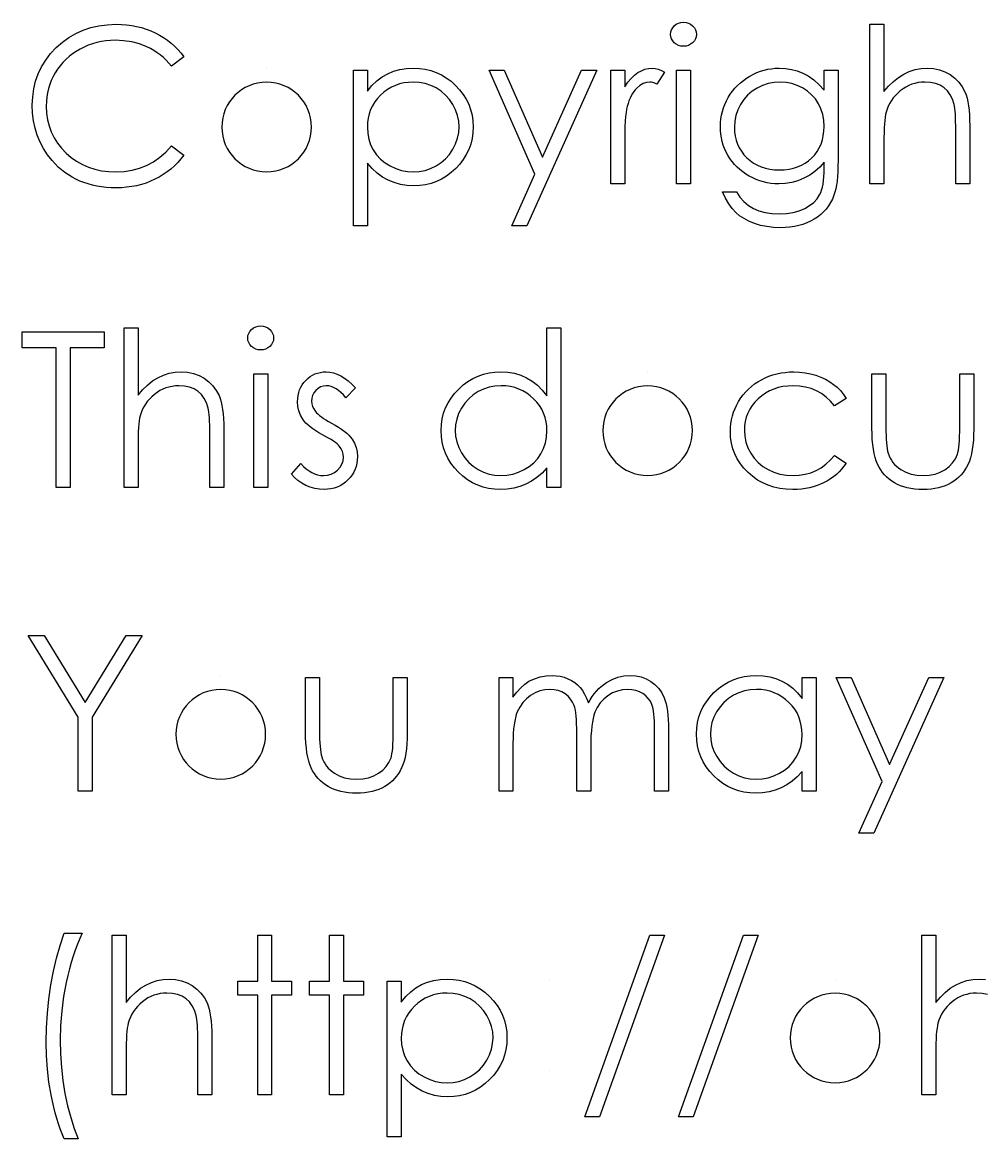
# Model space of a CAD drawing. Header units: millimetres. Extents: x 25 to 318, y 0 to 139.
# Drawn here: x 24.8 to 46.45, y 113.87 to 138.99 of the extents above; entities that cross this region are included whole.
import ezdxf

# ---------------------------------------------------------------- set-up
doc = ezdxf.new("R2010")
doc.units = ezdxf.units.MM

msp = doc.modelspace()

# ---------------------------------------------------------------- linework, layer by layer
at = {"color": 7, "linetype": 'Continuous'}
for p, q in [((30.296, 137.959), (30.296, 137.959)), ((38.867, 131.125), (38.867, 131.125)), ((29.264, 124.292), (29.264, 124.292)), ((36.667, 117.459), (36.667, 117.459)), ((43.085, 117.459), (43.085, 117.459)), ((36.667, 115.395), (36.667, 115.395))]:
    msp.add_line(p, q, dxfattribs=at)
at = {"color": 7, "linetype": 'Continuous', "flags": 128}
for points in [[(28.433, 138.214), (28.158, 138.004), (28.158, 138.004), (28.098, 138.073), (28.036, 138.138), (27.971, 138.199), (27.903, 138.256), (27.831, 138.308), (27.758, 138.356), (27.681, 138.399), (27.601, 138.438), (27.434, 138.504), (27.259, 138.55), (27.077, 138.578), (26.886, 138.587), (26.886, 138.587), (26.781, 138.584), (26.677, 138.574), (26.576, 138.559), (26.477, 138.537), (26.379, 138.509), (26.283, 138.476), (26.19, 138.435), (26.098, 138.389), (26.01, 138.337), (25.927, 138.281), (25.849, 138.22), (25.776, 138.156), (25.708, 138.087), (25.646, 138.014), (25.588, 137.936), (25.536, 137.855), (25.489, 137.77), (25.449, 137.683), (25.415, 137.593), (25.387, 137.5), (25.365, 137.404), (25.349, 137.307), (25.34, 137.206), (25.337, 137.103), (25.337, 137.103), (25.344, 136.948), (25.365, 136.8), (25.399, 136.658), (25.448, 136.524), (25.511, 136.395), (25.588, 136.273), (25.678, 136.157), (25.783, 136.048), (25.898, 135.949), (26.02, 135.863), (26.15, 135.791), (26.287, 135.731), (26.431, 135.685), (26.583, 135.652), (26.742, 135.632), (26.908, 135.625), (26.908, 135.625), (27.091, 135.635), (27.266, 135.662), (27.434, 135.707), (27.594, 135.771), (27.747, 135.853), (27.892, 135.954), (28.028, 136.072), (28.158, 136.209), (28.158, 136.209), (28.433, 136.001), (28.433, 136.001), (28.366, 135.916), (28.294, 135.835), (28.219, 135.76), (28.14, 135.69), (28.056, 135.624), (27.969, 135.564), (27.877, 135.508), (27.782, 135.458), (27.683, 135.413), (27.581, 135.374), (27.477, 135.342), (27.369, 135.314), (27.259, 135.293), (27.145, 135.278), (27.029, 135.269), (26.91, 135.266), (26.91, 135.266), (26.797, 135.269), (26.687, 135.276), (26.581, 135.288), (26.477, 135.305), (26.376, 135.326), (26.278, 135.353), (26.184, 135.384), (26.092, 135.419), (26.003, 135.46), (25.917, 135.506), (25.835, 135.556), (25.755, 135.611), (25.678, 135.67), (25.605, 135.735), (25.534, 135.804), (25.466, 135.879), (25.466, 135.879), (25.363, 136.011), (25.272, 136.151), (25.196, 136.296), (25.133, 136.449), (25.085, 136.608), (25.051, 136.775), (25.03, 136.947), (25.023, 137.127), (25.023, 137.127), (25.031, 137.315), (25.056, 137.496), (25.098, 137.669), (25.157, 137.835), (25.232, 137.992), (25.325, 138.143), (25.434, 138.286), (25.56, 138.421), (25.699, 138.544), (25.845, 138.651), (26.001, 138.741), (26.165, 138.815), (26.337, 138.872), (26.518, 138.913), (26.708, 138.938), (26.906, 138.946), (26.906, 138.946), (27.026, 138.943), (27.144, 138.934), (27.259, 138.919), (27.37, 138.898), (27.479, 138.871), (27.585, 138.837), (27.688, 138.798), (27.787, 138.753), (27.883, 138.703), (27.975, 138.647), (28.063, 138.587), (28.145, 138.523), (28.224, 138.452), (28.298, 138.378), (28.368, 138.298), (28.433, 138.214)], [(39.672, 138.991), (39.73, 138.986), (39.784, 138.971), (39.834, 138.946), (39.879, 138.912), (39.917, 138.87), (39.943, 138.824), (39.959, 138.774), (39.965, 138.72), (39.965, 138.72), (39.959, 138.668), (39.943, 138.619), (39.917, 138.573), (39.879, 138.532), (39.834, 138.497), (39.784, 138.472), (39.73, 138.457), (39.672, 138.452), (39.672, 138.452), (39.614, 138.457), (39.562, 138.472), (39.512, 138.497), (39.467, 138.532), (39.43, 138.573), (39.403, 138.619), (39.387, 138.668), (39.382, 138.72), (39.382, 138.72), (39.387, 138.774), (39.403, 138.824), (39.43, 138.87), (39.467, 138.912), (39.512, 138.946), (39.562, 138.971), (39.614, 138.986), (39.672, 138.991)], [(43.869, 138.946), (44.183, 138.946), (44.183, 138.946), (44.183, 137.431), (44.183, 137.431), (44.287, 137.555), (44.396, 137.662), (44.51, 137.753), (44.629, 137.827), (44.753, 137.884), (44.883, 137.926), (45.017, 137.95), (45.156, 137.959), (45.156, 137.959), (45.298, 137.95), (45.431, 137.923), (45.556, 137.877), (45.672, 137.814), (45.777, 137.736), (45.868, 137.645), (45.944, 137.542), (46.005, 137.426), (46.03, 137.361), (46.052, 137.286), (46.07, 137.204), (46.086, 137.113), (46.097, 137.013), (46.105, 136.905), (46.111, 136.788), (46.112, 136.662), (46.112, 136.662), (46.112, 135.356), (46.112, 135.356), (45.798, 135.356), (45.798, 135.356), (45.798, 136.559), (45.798, 136.559), (45.798, 136.664), (45.796, 136.759), (45.793, 136.845), (45.789, 136.923), (45.784, 136.991), (45.778, 137.05), (45.77, 137.101), (45.762, 137.141), (45.762, 137.141), (45.724, 137.259), (45.673, 137.361), (45.61, 137.448), (45.534, 137.518), (45.445, 137.574), (45.343, 137.613), (45.228, 137.637), (45.101, 137.645), (45.101, 137.645), (45.025, 137.642), (44.951, 137.633), (44.879, 137.617), (44.81, 137.596), (44.742, 137.568), (44.677, 137.535), (44.613, 137.495), (44.551, 137.45), (44.493, 137.399), (44.44, 137.347), (44.393, 137.291), (44.35, 137.232), (44.313, 137.17), (44.28, 137.106), (44.253, 137.038), (44.231, 136.967), (44.231, 136.967), (44.22, 136.916), (44.21, 136.855), (44.202, 136.784), (44.195, 136.703), (44.19, 136.613), (44.186, 136.512), (44.184, 136.402), (44.183, 136.281), (44.183, 136.281), (44.183, 135.356), (44.183, 135.356), (43.869, 135.356), (43.869, 135.356), (43.869, 138.946)], [(32.247, 137.914), (32.561, 137.914), (32.561, 137.914), (32.561, 137.441), (32.561, 137.441), (32.664, 137.567), (32.774, 137.674), (32.892, 137.764), (33.018, 137.835), (33.151, 137.889), (33.291, 137.928), (33.439, 137.951), (33.595, 137.959), (33.595, 137.959), (33.731, 137.952), (33.862, 137.935), (33.989, 137.905), (34.11, 137.862), (34.226, 137.808), (34.337, 137.741), (34.444, 137.663), (34.545, 137.572), (34.637, 137.474), (34.717, 137.369), (34.785, 137.26), (34.84, 137.147), (34.884, 137.028), (34.915, 136.904), (34.933, 136.775), (34.939, 136.642), (34.939, 136.642), (34.933, 136.506), (34.915, 136.375), (34.885, 136.249), (34.842, 136.129), (34.786, 136.013), (34.719, 135.903), (34.64, 135.799), (34.548, 135.699), (34.448, 135.608), (34.343, 135.529), (34.232, 135.463), (34.117, 135.408), (33.996, 135.366), (33.871, 135.336), (33.74, 135.318), (33.604, 135.311), (33.604, 135.311), (33.452, 135.319), (33.306, 135.344), (33.166, 135.383), (33.032, 135.439), (32.905, 135.51), (32.784, 135.598), (32.67, 135.701), (32.561, 135.82), (32.561, 135.82), (32.561, 134.414), (32.561, 134.414), (32.247, 134.414), (32.247, 134.414), (32.247, 137.914)], [(38.035, 137.914), (38.35, 137.914), (38.35, 137.914), (38.35, 137.537), (38.35, 137.537), (38.421, 137.641), (38.495, 137.73), (38.57, 137.802), (38.647, 137.859), (38.726, 137.903), (38.807, 137.934), (38.889, 137.952), (38.974, 137.959), (38.974, 137.959), (39.039, 137.953), (39.106, 137.937), (39.175, 137.91), (39.247, 137.871), (39.247, 137.871), (39.075, 137.599), (39.075, 137.599), (39.029, 137.619), (38.987, 137.633), (38.948, 137.642), (38.914, 137.645), (38.914, 137.645), (38.839, 137.636), (38.765, 137.611), (38.692, 137.569), (38.621, 137.51), (38.587, 137.474), (38.554, 137.434), (38.525, 137.389), (38.497, 137.339), (38.471, 137.284), (38.447, 137.225), (38.425, 137.162), (38.406, 137.094), (38.406, 137.094), (38.392, 137.033), (38.381, 136.958), (38.371, 136.869), (38.364, 136.765), (38.357, 136.649), (38.353, 136.519), (38.35, 136.374), (38.35, 136.216), (38.35, 136.216), (38.35, 135.356), (38.35, 135.356), (38.035, 135.356), (38.035, 135.356), (38.035, 137.914)], [(42.837, 137.914), (43.151, 137.914), (43.151, 137.914), (43.151, 135.884), (43.151, 135.884), (43.149, 135.754), (43.145, 135.634), (43.138, 135.522), (43.128, 135.42), (43.114, 135.326), (43.098, 135.242), (43.079, 135.166), (43.058, 135.1), (43.058, 135.1), (43.023, 135.014), (42.982, 134.934), (42.936, 134.859), (42.883, 134.789), (42.824, 134.724), (42.76, 134.664), (42.69, 134.608), (42.614, 134.558), (42.533, 134.514), (42.448, 134.476), (42.359, 134.443), (42.266, 134.417), (42.169, 134.396), (42.068, 134.381), (41.963, 134.372), (41.854, 134.369), (41.854, 134.369), (41.696, 134.375), (41.546, 134.393), (41.404, 134.422), (41.27, 134.463), (41.146, 134.514), (41.035, 134.573), (40.936, 134.64), (40.848, 134.715), (40.768, 134.803), (40.692, 134.909), (40.618, 135.034), (40.548, 135.177), (40.548, 135.177), (40.862, 135.177), (40.862, 135.177), (40.942, 135.059), (41.032, 134.958), (41.133, 134.872), (41.245, 134.804), (41.369, 134.751), (41.507, 134.713), (41.658, 134.691), (41.824, 134.683), (41.824, 134.683), (41.988, 134.691), (42.139, 134.713), (42.277, 134.751), (42.401, 134.804), (42.51, 134.868), (42.603, 134.94), (42.678, 135.02), (42.736, 135.108), (42.76, 135.158), (42.781, 135.215), (42.797, 135.279), (42.812, 135.351), (42.823, 135.431), (42.83, 135.517), (42.835, 135.612), (42.837, 135.714), (42.837, 135.714), (42.837, 135.846), (42.837, 135.846), (42.739, 135.735), (42.631, 135.637), (42.512, 135.553), (42.383, 135.482), (42.247, 135.427), (42.107, 135.388), (41.963, 135.364), (41.815, 135.356), (41.815, 135.356), (41.727, 135.359), (41.641, 135.367), (41.556, 135.381), (41.472, 135.4), (41.39, 135.424), (41.31, 135.454), (41.23, 135.489), (41.152, 135.53), (41.077, 135.576), (41.006, 135.625), (40.94, 135.677), (40.877, 135.734), (40.82, 135.794), (40.766, 135.858), (40.717, 135.926), (40.672, 135.998), (40.633, 136.072), (40.599, 136.149), (40.569, 136.226), (40.545, 136.306), (40.527, 136.388), (40.514, 136.471), (40.506, 136.557), (40.503, 136.643), (40.503, 136.643), (40.506, 136.73), (40.515, 136.817), (40.528, 136.901), (40.548, 136.984), (40.572, 137.065), (40.602, 137.145), (40.638, 137.223), (40.679, 137.3), (40.726, 137.374), (40.776, 137.444), (40.831, 137.51), (40.89, 137.572), (40.953, 137.631), (41.02, 137.685), (41.092, 137.735), (41.167, 137.781), (41.246, 137.823), (41.325, 137.859), (41.406, 137.889), (41.487, 137.915), (41.57, 137.934), (41.654, 137.948), (41.739, 137.956), (41.824, 137.959), (41.824, 137.959), (41.965, 137.952), (42.101, 137.931), (42.232, 137.898), (42.359, 137.85), (42.481, 137.786), (42.603, 137.7), (42.72, 137.594), (42.837, 137.467), (42.837, 137.467), (42.837, 137.914)], [(35.298, 137.914), (35.637, 137.914), (35.637, 137.914), (36.503, 135.955), (36.503, 135.955), (37.382, 137.914), (37.382, 137.914), (37.721, 137.914), (37.721, 137.914), (36.151, 134.414), (36.151, 134.414), (35.812, 134.414), (35.812, 134.414), (36.332, 135.574), (36.332, 135.574), (35.298, 137.914)], [(39.516, 137.914), (39.83, 137.914), (39.83, 137.914), (39.83, 135.356), (39.83, 135.356), (39.516, 135.356), (39.516, 135.356), (39.516, 137.914)], [(33.592, 137.645), (33.485, 137.64), (33.383, 137.626), (33.285, 137.604), (33.191, 137.572), (33.101, 137.531), (33.016, 137.481), (32.935, 137.422), (32.858, 137.354), (32.789, 137.279), (32.729, 137.199), (32.678, 137.115), (32.635, 137.027), (32.603, 136.934), (32.58, 136.837), (32.566, 136.735), (32.561, 136.629), (32.561, 136.629), (32.57, 136.491), (32.594, 136.36), (32.635, 136.235), (32.694, 136.118), (32.767, 136.01), (32.856, 135.914), (32.958, 135.83), (33.074, 135.758), (33.2, 135.7), (33.329, 135.658), (33.461, 135.634), (33.597, 135.625), (33.597, 135.625), (33.73, 135.634), (33.859, 135.659), (33.984, 135.7), (34.105, 135.759), (34.218, 135.833), (34.319, 135.92), (34.407, 136.02), (34.484, 136.134), (34.545, 136.256), (34.59, 136.381), (34.616, 136.508), (34.625, 136.639), (34.625, 136.639), (34.617, 136.77), (34.59, 136.897), (34.547, 137.022), (34.485, 137.143), (34.409, 137.256), (34.321, 137.354), (34.221, 137.441), (34.108, 137.513), (33.987, 137.57), (33.861, 137.612), (33.729, 137.636), (33.592, 137.645)], [(41.85, 137.645), (41.712, 137.636), (41.58, 137.611), (41.453, 137.57), (41.33, 137.511), (41.216, 137.438), (41.116, 137.352), (41.029, 137.253), (40.954, 137.141), (40.894, 137.021), (40.852, 136.896), (40.826, 136.765), (40.818, 136.631), (40.818, 136.631), (40.822, 136.529), (40.835, 136.432), (40.857, 136.339), (40.888, 136.251), (40.928, 136.167), (40.976, 136.088), (41.033, 136.012), (41.099, 135.942), (41.172, 135.879), (41.251, 135.823), (41.335, 135.777), (41.423, 135.738), (41.517, 135.709), (41.617, 135.687), (41.721, 135.675), (41.831, 135.67), (41.831, 135.67), (41.941, 135.675), (42.047, 135.687), (42.146, 135.708), (42.24, 135.738), (42.328, 135.776), (42.411, 135.822), (42.489, 135.877), (42.561, 135.94), (42.625, 136.01), (42.681, 136.086), (42.729, 136.167), (42.768, 136.252), (42.798, 136.343), (42.819, 136.44), (42.833, 136.542), (42.837, 136.649), (42.837, 136.649), (42.829, 136.789), (42.805, 136.92), (42.765, 137.044), (42.71, 137.16), (42.64, 137.266), (42.556, 137.361), (42.46, 137.443), (42.35, 137.514), (42.232, 137.571), (42.109, 137.612), (41.981, 137.636), (41.85, 137.645)], [(30.159, 132.158), (30.217, 132.153), (30.271, 132.138), (30.321, 132.113), (30.366, 132.078), (30.404, 132.037), (30.43, 131.991), (30.447, 131.941), (30.452, 131.887), (30.452, 131.887), (30.447, 131.834), (30.43, 131.785), (30.404, 131.74), (30.366, 131.698), (30.321, 131.664), (30.271, 131.639), (30.217, 131.624), (30.159, 131.619), (30.159, 131.619), (30.102, 131.624), (30.049, 131.639), (29.999, 131.664), (29.954, 131.698), (29.917, 131.74), (29.891, 131.785), (29.874, 131.834), (29.869, 131.887), (29.869, 131.887), (29.874, 131.941), (29.891, 131.991), (29.917, 132.037), (29.954, 132.078), (29.999, 132.113), (30.049, 132.138), (30.102, 132.153), (30.159, 132.158)], [(24.798, 131.664), (24.798, 132.023), (24.798, 132.023), (26.638, 132.023), (26.638, 132.023), (26.638, 131.664), (26.638, 131.664), (25.875, 131.664), (25.875, 131.664), (25.875, 128.523), (25.875, 128.523), (25.561, 128.523), (25.561, 128.523), (25.561, 131.664), (25.561, 131.664), (24.798, 131.664)], [(27.087, 132.113), (27.401, 132.113), (27.401, 132.113), (27.401, 130.598), (27.401, 130.598), (27.505, 130.722), (27.614, 130.829), (27.728, 130.92), (27.847, 130.994), (27.971, 131.051), (28.101, 131.093), (28.234, 131.117), (28.374, 131.125), (28.374, 131.125), (28.516, 131.116), (28.649, 131.09), (28.774, 131.044), (28.89, 130.981), (28.995, 130.903), (29.086, 130.812), (29.162, 130.708), (29.223, 130.593), (29.248, 130.527), (29.27, 130.453), (29.288, 130.371), (29.304, 130.28), (29.315, 130.18), (29.323, 130.072), (29.329, 129.955), (29.33, 129.829), (29.33, 129.829), (29.33, 128.523), (29.33, 128.523), (29.016, 128.523), (29.016, 128.523), (29.016, 129.726), (29.016, 129.726), (29.016, 129.83), (29.014, 129.926), (29.011, 130.012), (29.007, 130.09), (29.002, 130.158), (28.996, 130.217), (28.988, 130.267), (28.98, 130.308), (28.98, 130.308), (28.942, 130.426), (28.891, 130.528), (28.828, 130.614), (28.752, 130.685), (28.663, 130.741), (28.561, 130.78), (28.446, 130.804), (28.319, 130.811), (28.319, 130.811), (28.243, 130.809), (28.169, 130.799), (28.097, 130.784), (28.028, 130.763), (27.96, 130.735), (27.894, 130.702), (27.831, 130.662), (27.769, 130.616), (27.711, 130.566), (27.658, 130.513), (27.61, 130.457), (27.568, 130.398), (27.531, 130.337), (27.498, 130.272), (27.471, 130.204), (27.449, 130.134), (27.449, 130.134), (27.438, 130.083), (27.428, 130.022), (27.42, 129.951), (27.413, 129.87), (27.408, 129.779), (27.404, 129.678), (27.402, 129.568), (27.401, 129.448), (27.401, 129.448), (27.401, 128.523), (27.401, 128.523), (27.087, 128.523), (27.087, 128.523), (27.087, 132.113)], [(36.914, 132.113), (36.914, 128.523), (36.914, 128.523), (36.6, 128.523), (36.6, 128.523), (36.6, 128.965), (36.6, 128.965), (36.491, 128.848), (36.377, 128.747), (36.255, 128.662), (36.127, 128.595), (35.993, 128.544), (35.854, 128.507), (35.707, 128.485), (35.555, 128.478), (35.555, 128.478), (35.42, 128.484), (35.289, 128.503), (35.164, 128.533), (35.043, 128.575), (34.928, 128.629), (34.817, 128.696), (34.712, 128.775), (34.612, 128.866), (34.52, 128.965), (34.441, 129.07), (34.374, 129.18), (34.319, 129.296), (34.276, 129.416), (34.246, 129.542), (34.228, 129.673), (34.221, 129.809), (34.221, 129.809), (34.228, 129.942), (34.246, 130.071), (34.277, 130.194), (34.32, 130.314), (34.376, 130.427), (34.443, 130.536), (34.523, 130.64), (34.615, 130.739), (34.716, 130.83), (34.823, 130.908), (34.934, 130.975), (35.05, 131.029), (35.171, 131.071), (35.298, 131.102), (35.429, 131.119), (35.565, 131.125), (35.565, 131.125), (35.721, 131.117), (35.87, 131.092), (36.011, 131.049), (36.144, 130.99), (36.269, 130.914), (36.388, 130.822), (36.497, 130.712), (36.6, 130.586), (36.6, 130.586), (36.6, 132.113), (36.6, 132.113), (36.914, 132.113)], [(30.003, 131.081), (30.318, 131.081), (30.318, 131.081), (30.318, 128.523), (30.318, 128.523), (30.003, 128.523), (30.003, 128.523), (30.003, 131.081)], [(32.292, 130.762), (32.079, 130.542), (32.079, 130.542), (32.023, 130.605), (31.967, 130.66), (31.91, 130.706), (31.856, 130.744), (31.8, 130.774), (31.746, 130.795), (31.691, 130.807), (31.637, 130.811), (31.637, 130.811), (31.571, 130.805), (31.51, 130.785), (31.453, 130.753), (31.402, 130.708), (31.359, 130.654), (31.329, 130.596), (31.311, 130.534), (31.305, 130.467), (31.305, 130.467), (31.31, 130.407), (31.326, 130.349), (31.354, 130.291), (31.392, 130.235), (31.392, 130.235), (31.416, 130.206), (31.447, 130.177), (31.483, 130.145), (31.526, 130.113), (31.575, 130.079), (31.63, 130.045), (31.69, 130.009), (31.757, 129.971), (31.757, 129.971), (31.838, 129.925), (31.913, 129.88), (31.981, 129.834), (32.042, 129.789), (32.096, 129.744), (32.143, 129.7), (32.184, 129.656), (32.218, 129.612), (32.218, 129.612), (32.269, 129.522), (32.307, 129.426), (32.329, 129.324), (32.337, 129.217), (32.337, 129.217), (32.333, 129.141), (32.323, 129.068), (32.307, 128.998), (32.283, 128.932), (32.253, 128.867), (32.216, 128.806), (32.173, 128.748), (32.122, 128.693), (32.067, 128.642), (32.009, 128.599), (31.947, 128.562), (31.882, 128.532), (31.813, 128.508), (31.741, 128.491), (31.666, 128.482), (31.587, 128.478), (31.587, 128.478), (31.481, 128.484), (31.378, 128.501), (31.277, 128.53), (31.179, 128.57), (31.085, 128.62), (31, 128.68), (30.924, 128.748), (30.856, 128.824), (30.856, 128.824), (31.064, 129.061), (31.064, 129.061), (31.125, 128.998), (31.186, 128.944), (31.248, 128.897), (31.31, 128.859), (31.374, 128.83), (31.439, 128.809), (31.505, 128.796), (31.571, 128.792), (31.571, 128.792), (31.662, 128.8), (31.745, 128.823), (31.821, 128.861), (31.891, 128.915), (31.948, 128.979), (31.99, 129.049), (32.014, 129.123), (32.023, 129.204), (32.023, 129.204), (32.017, 129.27), (32.001, 129.333), (31.974, 129.392), (31.936, 129.448), (31.936, 129.448), (31.912, 129.474), (31.88, 129.503), (31.842, 129.534), (31.797, 129.566), (31.745, 129.6), (31.686, 129.635), (31.621, 129.672), (31.549, 129.711), (31.549, 129.711), (31.471, 129.755), (31.399, 129.8), (31.335, 129.844), (31.276, 129.887), (31.224, 129.931), (31.179, 129.974), (31.14, 130.018), (31.108, 130.06), (31.108, 130.06), (31.057, 130.15), (31.02, 130.246), (30.998, 130.347), (30.991, 130.454), (30.991, 130.454), (30.993, 130.525), (31.002, 130.593), (31.017, 130.657), (31.036, 130.719), (31.062, 130.777), (31.094, 130.832), (31.131, 130.885), (31.174, 130.934), (31.221, 130.979), (31.272, 131.017), (31.325, 131.05), (31.381, 131.078), (31.441, 131.099), (31.503, 131.114), (31.568, 131.123), (31.637, 131.125), (31.637, 131.125), (31.718, 131.12), (31.8, 131.103), (31.882, 131.074), (31.964, 131.034), (32.045, 130.983), (32.127, 130.921), (32.21, 130.847), (32.292, 130.762)], [(43.33, 130.526), (43.067, 130.363), (43.067, 130.363), (42.978, 130.468), (42.881, 130.559), (42.776, 130.636), (42.664, 130.699), (42.544, 130.748), (42.415, 130.783), (42.28, 130.804), (42.136, 130.811), (42.136, 130.811), (42.021, 130.806), (41.911, 130.793), (41.805, 130.77), (41.705, 130.738), (41.61, 130.697), (41.519, 130.647), (41.434, 130.588), (41.353, 130.519), (41.28, 130.444), (41.217, 130.365), (41.163, 130.282), (41.12, 130.195), (41.085, 130.105), (41.062, 130.01), (41.047, 129.911), (41.042, 129.809), (41.042, 129.809), (41.051, 129.675), (41.078, 129.545), (41.123, 129.419), (41.185, 129.297), (41.263, 129.184), (41.355, 129.084), (41.46, 128.998), (41.578, 128.925), (41.707, 128.866), (41.843, 128.825), (41.987, 128.801), (42.138, 128.792), (42.138, 128.792), (42.277, 128.799), (42.41, 128.82), (42.535, 128.855), (42.655, 128.904), (42.768, 128.967), (42.874, 129.045), (42.974, 129.136), (43.067, 129.241), (43.067, 129.241), (43.33, 129.068), (43.33, 129.068), (43.283, 129), (43.231, 128.936), (43.175, 128.876), (43.115, 128.819), (43.052, 128.767), (42.984, 128.719), (42.912, 128.674), (42.837, 128.633), (42.759, 128.597), (42.678, 128.565), (42.594, 128.538), (42.507, 128.517), (42.418, 128.5), (42.326, 128.488), (42.231, 128.48), (42.134, 128.478), (42.134, 128.478), (41.985, 128.484), (41.843, 128.502), (41.708, 128.531), (41.579, 128.573), (41.456, 128.626), (41.34, 128.691), (41.23, 128.768), (41.127, 128.857), (41.033, 128.955), (40.953, 129.058), (40.884, 129.165), (40.828, 129.278), (40.784, 129.396), (40.753, 129.519), (40.734, 129.648), (40.728, 129.781), (40.728, 129.781), (40.731, 129.871), (40.74, 129.96), (40.754, 130.048), (40.775, 130.133), (40.801, 130.218), (40.833, 130.3), (40.871, 130.381), (40.914, 130.46), (40.963, 130.537), (41.017, 130.608), (41.074, 130.676), (41.137, 130.739), (41.202, 130.798), (41.273, 130.853), (41.349, 130.903), (41.428, 130.949), (41.511, 130.991), (41.596, 131.027), (41.684, 131.057), (41.775, 131.081), (41.867, 131.101), (41.962, 131.114), (42.059, 131.123), (42.159, 131.125), (42.159, 131.125), (42.285, 131.121), (42.409, 131.106), (42.53, 131.082), (42.65, 131.048), (42.763, 131.006), (42.868, 130.958), (42.964, 130.904), (43.051, 130.844), (43.13, 130.778), (43.203, 130.703), (43.27, 130.619), (43.33, 130.526)], [(43.914, 131.081), (44.228, 131.081), (44.228, 131.081), (44.228, 129.894), (44.228, 129.894), (44.228, 129.79), (44.231, 129.694), (44.235, 129.607), (44.24, 129.528), (44.247, 129.457), (44.256, 129.395), (44.266, 129.342), (44.278, 129.296), (44.278, 129.296), (44.299, 129.239), (44.323, 129.185), (44.353, 129.135), (44.386, 129.087), (44.423, 129.042), (44.465, 129.001), (44.511, 128.963), (44.562, 128.927), (44.672, 128.869), (44.792, 128.826), (44.923, 128.801), (45.063, 128.792), (45.063, 128.792), (45.203, 128.801), (45.332, 128.825), (45.45, 128.866), (45.556, 128.924), (45.65, 128.995), (45.727, 129.077), (45.79, 129.169), (45.836, 129.271), (45.836, 129.271), (45.848, 129.313), (45.859, 129.365), (45.868, 129.427), (45.875, 129.5), (45.881, 129.584), (45.885, 129.677), (45.887, 129.781), (45.888, 129.894), (45.888, 129.894), (45.888, 131.081), (45.888, 131.081), (46.202, 131.081), (46.202, 131.081), (46.202, 129.835), (46.202, 129.835), (46.2, 129.708), (46.194, 129.589), (46.185, 129.478), (46.171, 129.375), (46.153, 129.28), (46.131, 129.194), (46.105, 129.115), (46.076, 129.045), (46.042, 128.98), (46.005, 128.919), (45.963, 128.862), (45.918, 128.808), (45.868, 128.757), (45.815, 128.711), (45.758, 128.667), (45.696, 128.628), (45.631, 128.593), (45.561, 128.562), (45.488, 128.537), (45.411, 128.516), (45.329, 128.499), (45.243, 128.487), (45.154, 128.48), (45.06, 128.478), (45.06, 128.478), (44.967, 128.48), (44.877, 128.487), (44.791, 128.499), (44.709, 128.516), (44.632, 128.537), (44.558, 128.562), (44.488, 128.593), (44.422, 128.628), (44.36, 128.667), (44.302, 128.711), (44.248, 128.758), (44.198, 128.808), (44.153, 128.863), (44.111, 128.921), (44.074, 128.983), (44.04, 129.048), (44.01, 129.12), (43.984, 129.199), (43.963, 129.289), (43.945, 129.385), (43.931, 129.491), (43.921, 129.605), (43.916, 129.727), (43.914, 129.859), (43.914, 129.859), (43.914, 131.081)], [(35.569, 130.811), (35.432, 130.803), (35.3, 130.778), (35.173, 130.737), (35.052, 130.68), (34.94, 130.607), (34.84, 130.521), (34.751, 130.422), (34.675, 130.309), (34.614, 130.189), (34.571, 130.064), (34.544, 129.936), (34.535, 129.805), (34.535, 129.805), (34.545, 129.675), (34.571, 129.547), (34.615, 129.422), (34.676, 129.3), (34.754, 129.187), (34.842, 129.087), (34.943, 129), (35.056, 128.926), (35.177, 128.867), (35.303, 128.826), (35.432, 128.801), (35.566, 128.792), (35.566, 128.792), (35.702, 128.801), (35.835, 128.825), (35.963, 128.866), (36.088, 128.925), (36.203, 128.997), (36.306, 129.081), (36.393, 129.177), (36.466, 129.284), (36.525, 129.401), (36.567, 129.526), (36.591, 129.657), (36.6, 129.796), (36.6, 129.796), (36.595, 129.902), (36.581, 130.004), (36.558, 130.101), (36.525, 130.194), (36.483, 130.282), (36.432, 130.366), (36.372, 130.445), (36.302, 130.52), (36.225, 130.588), (36.145, 130.648), (36.059, 130.698), (35.97, 130.738), (35.876, 130.771), (35.778, 130.793), (35.675, 130.807), (35.569, 130.811)], [(24.933, 125.19), (25.293, 125.19), (25.293, 125.19), (26.212, 123.686), (26.212, 123.686), (27.131, 125.19), (27.131, 125.19), (27.491, 125.19), (27.491, 125.19), (26.369, 123.353), (26.369, 123.353), (26.369, 121.69), (26.369, 121.69), (26.055, 121.69), (26.055, 121.69), (26.055, 123.353), (26.055, 123.353), (24.933, 125.19)], [(31.17, 124.247), (31.484, 124.247), (31.484, 124.247), (31.484, 123.061), (31.484, 123.061), (31.485, 122.956), (31.487, 122.861), (31.491, 122.774), (31.497, 122.694), (31.504, 122.624), (31.512, 122.562), (31.522, 122.508), (31.534, 122.463), (31.534, 122.463), (31.555, 122.406), (31.58, 122.352), (31.609, 122.302), (31.642, 122.254), (31.68, 122.209), (31.722, 122.168), (31.767, 122.129), (31.818, 122.094), (31.928, 122.035), (32.049, 121.992), (32.179, 121.967), (32.319, 121.959), (32.319, 121.959), (32.459, 121.967), (32.588, 121.992), (32.706, 122.033), (32.813, 122.091), (32.906, 122.161), (32.984, 122.243), (33.046, 122.335), (33.093, 122.438), (33.093, 122.438), (33.104, 122.48), (33.115, 122.532), (33.124, 122.594), (33.132, 122.667), (33.137, 122.75), (33.141, 122.844), (33.144, 122.947), (33.144, 123.061), (33.144, 123.061), (33.144, 124.247), (33.144, 124.247), (33.459, 124.247), (33.459, 124.247), (33.459, 123.002), (33.459, 123.002), (33.456, 122.875), (33.451, 122.756), (33.441, 122.644), (33.427, 122.542), (33.409, 122.447), (33.388, 122.361), (33.362, 122.282), (33.332, 122.211), (33.299, 122.147), (33.262, 122.086), (33.219, 122.028), (33.175, 121.974), (33.125, 121.924), (33.072, 121.877), (33.014, 121.834), (32.952, 121.795), (32.887, 121.76), (32.818, 121.729), (32.744, 121.704), (32.667, 121.683), (32.585, 121.666), (32.499, 121.654), (32.41, 121.647), (32.316, 121.645), (32.316, 121.645), (32.223, 121.647), (32.133, 121.654), (32.048, 121.666), (31.966, 121.683), (31.888, 121.704), (31.814, 121.729), (31.744, 121.76), (31.678, 121.795), (31.617, 121.834), (31.559, 121.877), (31.505, 121.924), (31.455, 121.975), (31.409, 122.03), (31.368, 122.088), (31.33, 122.15), (31.296, 122.215), (31.267, 122.286), (31.241, 122.366), (31.219, 122.455), (31.202, 122.552), (31.188, 122.658), (31.178, 122.771), (31.172, 122.894), (31.17, 123.025), (31.17, 123.025), (31.17, 124.247)], [(35.523, 124.247), (35.837, 124.247), (35.837, 124.247), (35.837, 123.803), (35.837, 123.803), (35.924, 123.918), (36.012, 124.016), (36.101, 124.097), (36.192, 124.162), (36.192, 124.162), (36.318, 124.219), (36.449, 124.26), (36.582, 124.284), (36.719, 124.292), (36.719, 124.292), (36.811, 124.287), (36.901, 124.274), (36.989, 124.251), (37.074, 124.219), (37.154, 124.179), (37.226, 124.133), (37.292, 124.081), (37.348, 124.023), (37.4, 123.956), (37.448, 123.875), (37.492, 123.782), (37.533, 123.674), (37.533, 123.674), (37.575, 123.748), (37.62, 123.817), (37.667, 123.881), (37.717, 123.941), (37.77, 123.996), (37.824, 124.047), (37.882, 124.093), (37.942, 124.134), (38.067, 124.203), (38.197, 124.253), (38.331, 124.282), (38.471, 124.292), (38.471, 124.292), (38.599, 124.284), (38.72, 124.259), (38.833, 124.217), (38.938, 124.159), (39.032, 124.086), (39.115, 124), (39.183, 123.901), (39.239, 123.788), (39.262, 123.725), (39.281, 123.654), (39.298, 123.576), (39.312, 123.491), (39.323, 123.398), (39.33, 123.298), (39.335, 123.19), (39.337, 123.075), (39.337, 123.075), (39.337, 121.69), (39.337, 121.69), (39.023, 121.69), (39.023, 121.69), (39.023, 123.076), (39.023, 123.076), (39.022, 123.175), (39.019, 123.265), (39.014, 123.347), (39.008, 123.421), (39, 123.487), (38.989, 123.545), (38.977, 123.596), (38.963, 123.638), (38.928, 123.711), (38.882, 123.777), (38.826, 123.834), (38.76, 123.885), (38.685, 123.925), (38.602, 123.955), (38.513, 123.972), (38.416, 123.978), (38.416, 123.978), (38.298, 123.97), (38.185, 123.943), (38.076, 123.9), (37.973, 123.838), (37.879, 123.762), (37.799, 123.674), (37.733, 123.575), (37.679, 123.464), (37.658, 123.401), (37.639, 123.328), (37.623, 123.245), (37.61, 123.153), (37.6, 123.05), (37.592, 122.938), (37.588, 122.816), (37.587, 122.684), (37.587, 122.684), (37.587, 121.69), (37.587, 121.69), (37.273, 121.69), (37.273, 121.69), (37.273, 122.99), (37.273, 122.99), (37.272, 123.1), (37.269, 123.202), (37.264, 123.294), (37.258, 123.376), (37.25, 123.45), (37.24, 123.514), (37.228, 123.569), (37.214, 123.615), (37.179, 123.693), (37.134, 123.763), (37.077, 123.825), (37.01, 123.878), (36.934, 123.922), (36.851, 123.953), (36.761, 123.972), (36.664, 123.978), (36.664, 123.978), (36.55, 123.97), (36.44, 123.944), (36.334, 123.901), (36.231, 123.841), (36.138, 123.767), (36.056, 123.681), (35.988, 123.583), (35.934, 123.473), (35.911, 123.412), (35.891, 123.343), (35.875, 123.266), (35.861, 123.181), (35.85, 123.089), (35.843, 122.989), (35.838, 122.881), (35.837, 122.766), (35.837, 122.766), (35.837, 121.69), (35.837, 121.69), (35.523, 121.69), (35.523, 121.69), (35.523, 124.247)], [(42.657, 124.247), (42.657, 121.69), (42.657, 121.69), (42.343, 121.69), (42.343, 121.69), (42.343, 122.132), (42.343, 122.132), (42.234, 122.014), (42.12, 121.913), (41.998, 121.829), (41.871, 121.762), (41.737, 121.711), (41.597, 121.674), (41.451, 121.652), (41.298, 121.645), (41.298, 121.645), (41.163, 121.651), (41.033, 121.669), (40.907, 121.699), (40.787, 121.741), (40.672, 121.796), (40.561, 121.863), (40.456, 121.941), (40.355, 122.032), (40.264, 122.132), (40.184, 122.236), (40.118, 122.347), (40.062, 122.462), (40.02, 122.583), (39.99, 122.708), (39.971, 122.839), (39.965, 122.975), (39.965, 122.975), (39.971, 123.109), (39.99, 123.238), (40.02, 123.361), (40.064, 123.48), (40.119, 123.594), (40.187, 123.702), (40.266, 123.807), (40.359, 123.906), (40.46, 123.996), (40.567, 124.075), (40.677, 124.141), (40.794, 124.195), (40.915, 124.238), (41.041, 124.268), (41.172, 124.286), (41.308, 124.292), (41.308, 124.292), (41.465, 124.284), (41.613, 124.261), (41.754, 124.222), (41.887, 124.168), (42.013, 124.097), (42.131, 124.007), (42.241, 123.9), (42.343, 123.774), (42.343, 123.774), (42.343, 124.247), (42.343, 124.247), (42.657, 124.247)], [(43.106, 124.247), (43.445, 124.247), (43.445, 124.247), (44.311, 122.288), (44.311, 122.288), (45.19, 124.247), (45.19, 124.247), (45.529, 124.247), (45.529, 124.247), (43.959, 120.747), (43.959, 120.747), (43.619, 120.747), (43.619, 120.747), (44.14, 121.908), (44.14, 121.908), (43.106, 124.247)], [(41.313, 123.978), (41.175, 123.97), (41.043, 123.945), (40.917, 123.904), (40.796, 123.846), (40.684, 123.774), (40.583, 123.688), (40.495, 123.589), (40.419, 123.476), (40.358, 123.355), (40.314, 123.231), (40.287, 123.103), (40.279, 122.972), (40.279, 122.972), (40.288, 122.842), (40.314, 122.714), (40.358, 122.589), (40.42, 122.467), (40.497, 122.354), (40.585, 122.253), (40.686, 122.166), (40.799, 122.093), (40.921, 122.034), (41.046, 121.992), (41.176, 121.967), (41.31, 121.959), (41.31, 121.959), (41.446, 121.967), (41.578, 121.992), (41.707, 122.033), (41.831, 122.091), (41.947, 122.164), (42.049, 122.248), (42.136, 122.344), (42.21, 122.451), (42.268, 122.568), (42.31, 122.693), (42.335, 122.824), (42.343, 122.963), (42.343, 122.963), (42.338, 123.069), (42.324, 123.17), (42.301, 123.268), (42.269, 123.36), (42.227, 123.449), (42.176, 123.533), (42.115, 123.612), (42.045, 123.687), (41.969, 123.755), (41.888, 123.815), (41.803, 123.864), (41.714, 123.905), (41.62, 123.937), (41.521, 123.96), (41.419, 123.974), (41.313, 123.978)], [(25.741, 118.491), (26.144, 118.491), (26.144, 118.491), (26.09, 118.37), (26.038, 118.244), (25.989, 118.114), (25.943, 117.978), (25.899, 117.837), (25.858, 117.692), (25.821, 117.542), (25.785, 117.386), (25.727, 117.068), (25.685, 116.745), (25.659, 116.416), (25.651, 116.083), (25.651, 116.083), (25.658, 115.775), (25.678, 115.473), (25.711, 115.176), (25.758, 114.884), (25.817, 114.605), (25.886, 114.342), (25.966, 114.097), (26.055, 113.869), (26.055, 113.869), (25.741, 113.869), (25.741, 113.869), (25.696, 113.976), (25.653, 114.088), (25.613, 114.204), (25.575, 114.325), (25.539, 114.451), (25.506, 114.581), (25.475, 114.716), (25.446, 114.856), (25.398, 115.142), (25.364, 115.435), (25.344, 115.734), (25.337, 116.038), (25.337, 116.038), (25.343, 116.367), (25.363, 116.692), (25.395, 117.012), (25.44, 117.328), (25.497, 117.636), (25.567, 117.933), (25.648, 118.217), (25.741, 118.491)], [(26.818, 118.446), (27.132, 118.446), (27.132, 118.446), (27.132, 116.931), (27.132, 116.931), (27.235, 117.055), (27.345, 117.162), (27.458, 117.253), (27.578, 117.327), (27.702, 117.384), (27.831, 117.426), (27.965, 117.45), (28.105, 117.459), (28.105, 117.459), (28.246, 117.45), (28.38, 117.423), (28.504, 117.377), (28.621, 117.314), (28.726, 117.236), (28.817, 117.145), (28.893, 117.042), (28.954, 116.926), (28.979, 116.861), (29.001, 116.786), (29.019, 116.704), (29.034, 116.613), (29.046, 116.513), (29.054, 116.405), (29.06, 116.288), (29.061, 116.162), (29.061, 116.162), (29.061, 114.856), (29.061, 114.856), (28.747, 114.856), (28.747, 114.856), (28.747, 116.059), (28.747, 116.059), (28.746, 116.164), (28.745, 116.259), (28.742, 116.345), (28.738, 116.423), (28.733, 116.491), (28.727, 116.55), (28.719, 116.601), (28.711, 116.641), (28.711, 116.641), (28.673, 116.759), (28.622, 116.861), (28.559, 116.948), (28.483, 117.018), (28.394, 117.074), (28.292, 117.113), (28.177, 117.137), (28.049, 117.145), (28.049, 117.145), (27.974, 117.142), (27.9, 117.133), (27.828, 117.117), (27.758, 117.096), (27.69, 117.068), (27.625, 117.035), (27.561, 116.995), (27.5, 116.95), (27.442, 116.899), (27.389, 116.847), (27.341, 116.791), (27.298, 116.732), (27.261, 116.67), (27.229, 116.606), (27.202, 116.538), (27.18, 116.467), (27.18, 116.467), (27.169, 116.416), (27.159, 116.355), (27.151, 116.284), (27.144, 116.203), (27.139, 116.113), (27.134, 116.012), (27.132, 115.902), (27.132, 115.781), (27.132, 115.781), (27.132, 114.856), (27.132, 114.856), (26.818, 114.856), (26.818, 114.856), (26.818, 118.446)], [(30.093, 118.446), (30.407, 118.446), (30.407, 118.446), (30.407, 117.414), (30.407, 117.414), (30.856, 117.414), (30.856, 117.414), (30.856, 117.1), (30.856, 117.1), (30.407, 117.1), (30.407, 117.1), (30.407, 114.856), (30.407, 114.856), (30.093, 114.856), (30.093, 114.856), (30.093, 117.1), (30.093, 117.1), (29.644, 117.1), (29.644, 117.1), (29.644, 117.414), (29.644, 117.414), (30.093, 117.414), (30.093, 117.414), (30.093, 118.446)], [(31.709, 118.446), (32.023, 118.446), (32.023, 118.446), (32.023, 117.414), (32.023, 117.414), (32.471, 117.414), (32.471, 117.414), (32.471, 117.1), (32.471, 117.1), (32.023, 117.1), (32.023, 117.1), (32.023, 114.856), (32.023, 114.856), (31.709, 114.856), (31.709, 114.856), (31.709, 117.1), (31.709, 117.1), (31.26, 117.1), (31.26, 117.1), (31.26, 117.414), (31.26, 117.414), (31.709, 117.414), (31.709, 117.414), (31.709, 118.446)], [(39.247, 118.446), (37.783, 114.363), (37.783, 114.363), (37.452, 114.363), (37.452, 114.363), (38.916, 118.446), (38.916, 118.446), (39.247, 118.446)], [(41.356, 118.446), (39.892, 114.363), (39.892, 114.363), (39.561, 114.363), (39.561, 114.363), (41.025, 118.446), (41.025, 118.446), (41.356, 118.446)], [(45.035, 118.446), (45.35, 118.446), (45.35, 118.446), (45.35, 116.931), (45.35, 116.931), (45.453, 117.055), (45.563, 117.162), (45.676, 117.253), (45.795, 117.327), (45.92, 117.384), (46.049, 117.426), (46.183, 117.45), (46.323, 117.459), (46.323, 117.459), (46.464, 117.45)], [(46.51, 117.113), (46.395, 117.137), (46.267, 117.145), (46.267, 117.145), (46.192, 117.142), (46.118, 117.133), (46.046, 117.117), (45.976, 117.096), (45.908, 117.068), (45.843, 117.035), (45.779, 116.995), (45.718, 116.95), (45.659, 116.899), (45.607, 116.847), (45.559, 116.791), (45.516, 116.732), (45.479, 116.67), (45.447, 116.606), (45.42, 116.538), (45.398, 116.467), (45.398, 116.467), (45.387, 116.416), (45.377, 116.355), (45.369, 116.284), (45.361, 116.203), (45.357, 116.113), (45.352, 116.012), (45.35, 115.902), (45.35, 115.781), (45.35, 115.781), (45.35, 114.856), (45.35, 114.856), (45.035, 114.856), (45.035, 114.856), (45.035, 118.446)], [(33.01, 117.414), (33.324, 117.414), (33.324, 117.414), (33.324, 116.941), (33.324, 116.941), (33.427, 117.067), (33.537, 117.174), (33.655, 117.264), (33.78, 117.335), (33.914, 117.389), (34.054, 117.428), (34.202, 117.451), (34.357, 117.459), (34.357, 117.459), (34.493, 117.452), (34.625, 117.435), (34.751, 117.405), (34.873, 117.362), (34.989, 117.308), (35.1, 117.241), (35.206, 117.163), (35.307, 117.072), (35.4, 116.974), (35.48, 116.869), (35.548, 116.76), (35.603, 116.647), (35.647, 116.528), (35.678, 116.404), (35.696, 116.275), (35.702, 116.142), (35.702, 116.142), (35.696, 116.006), (35.678, 115.875), (35.647, 115.749), (35.605, 115.629), (35.549, 115.513), (35.482, 115.403), (35.403, 115.299), (35.311, 115.199), (35.211, 115.108), (35.105, 115.029), (34.995, 114.963), (34.88, 114.908), (34.759, 114.866), (34.634, 114.836), (34.503, 114.818), (34.367, 114.811), (34.367, 114.811), (34.215, 114.819), (34.069, 114.844), (33.929, 114.883), (33.795, 114.939), (33.668, 115.01), (33.547, 115.098), (33.433, 115.201), (33.324, 115.32), (33.324, 115.32), (33.324, 113.914), (33.324, 113.914), (33.01, 113.914), (33.01, 113.914), (33.01, 117.414)], [(34.355, 117.145), (34.248, 117.14), (34.146, 117.126), (34.047, 117.104), (33.954, 117.072), (33.864, 117.031), (33.779, 116.981), (33.698, 116.922), (33.621, 116.854), (33.552, 116.779), (33.492, 116.699), (33.44, 116.615), (33.398, 116.527), (33.366, 116.434), (33.343, 116.337), (33.329, 116.235), (33.324, 116.129), (33.324, 116.129), (33.332, 115.991), (33.357, 115.86), (33.398, 115.735), (33.456, 115.618), (33.53, 115.51), (33.618, 115.414), (33.721, 115.33), (33.837, 115.258), (33.963, 115.2), (34.092, 115.158), (34.223, 115.134), (34.359, 115.125), (34.359, 115.125), (34.493, 115.134), (34.622, 115.159), (34.747, 115.2), (34.868, 115.259), (34.981, 115.333), (35.082, 115.42), (35.17, 115.52), (35.246, 115.634), (35.308, 115.756), (35.353, 115.881), (35.379, 116.008), (35.388, 116.139), (35.388, 116.139), (35.38, 116.27), (35.353, 116.397), (35.31, 116.522), (35.248, 116.643), (35.172, 116.756), (35.084, 116.854), (34.983, 116.941), (34.871, 117.013), (34.75, 117.07), (34.624, 117.112), (34.492, 117.136), (34.355, 117.145)]]:
    msp.add_lwpolyline(points, dxfattribs=at)
at = {"color": 7, "linetype": 'Continuous'}
for centre, start, end in [((30.295, 136.635), 90.0000305355, 89.9999694645), ((38.866, 129.802), 90.0002, 89.9998), ((29.263, 122.969), 90.0001, 89.9999), ((43.084, 116.135), 90.0001, 89.9999)]:
    msp.add_arc(centre, 1.009, start, end, dxfattribs=at)

doc.saveas('drawing.dxf')
